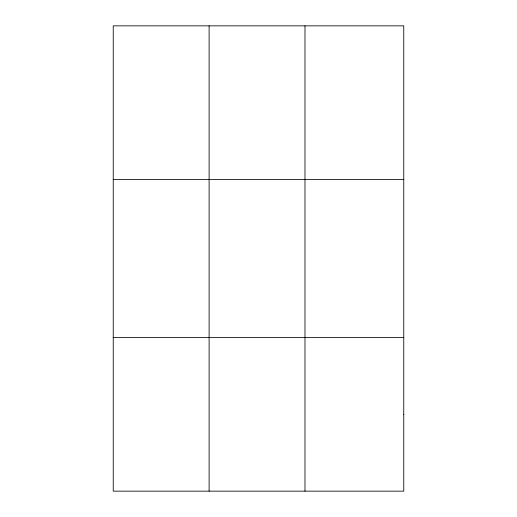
<?xml version="1.0" encoding="UTF-8"?>
<svg xmlns="http://www.w3.org/2000/svg" width="517" height="517" viewBox="0 0 517 517"><rect width="100%" height="100%" fill="white"/><g stroke="black" fill="none" stroke-linecap="round" stroke-linejoin="round"><path stroke-width="0.78" d="M209.114 491.15L209.114 25.85M304.985 491.15L304.985 25.85M113.242 179.399L403.758 179.399M113.242 337.601L403.758 337.601M403.758 414.376L403.758 491.15L113.242 491.15L113.242 25.85L403.758 25.85L403.758 414.376"/></g></svg>
